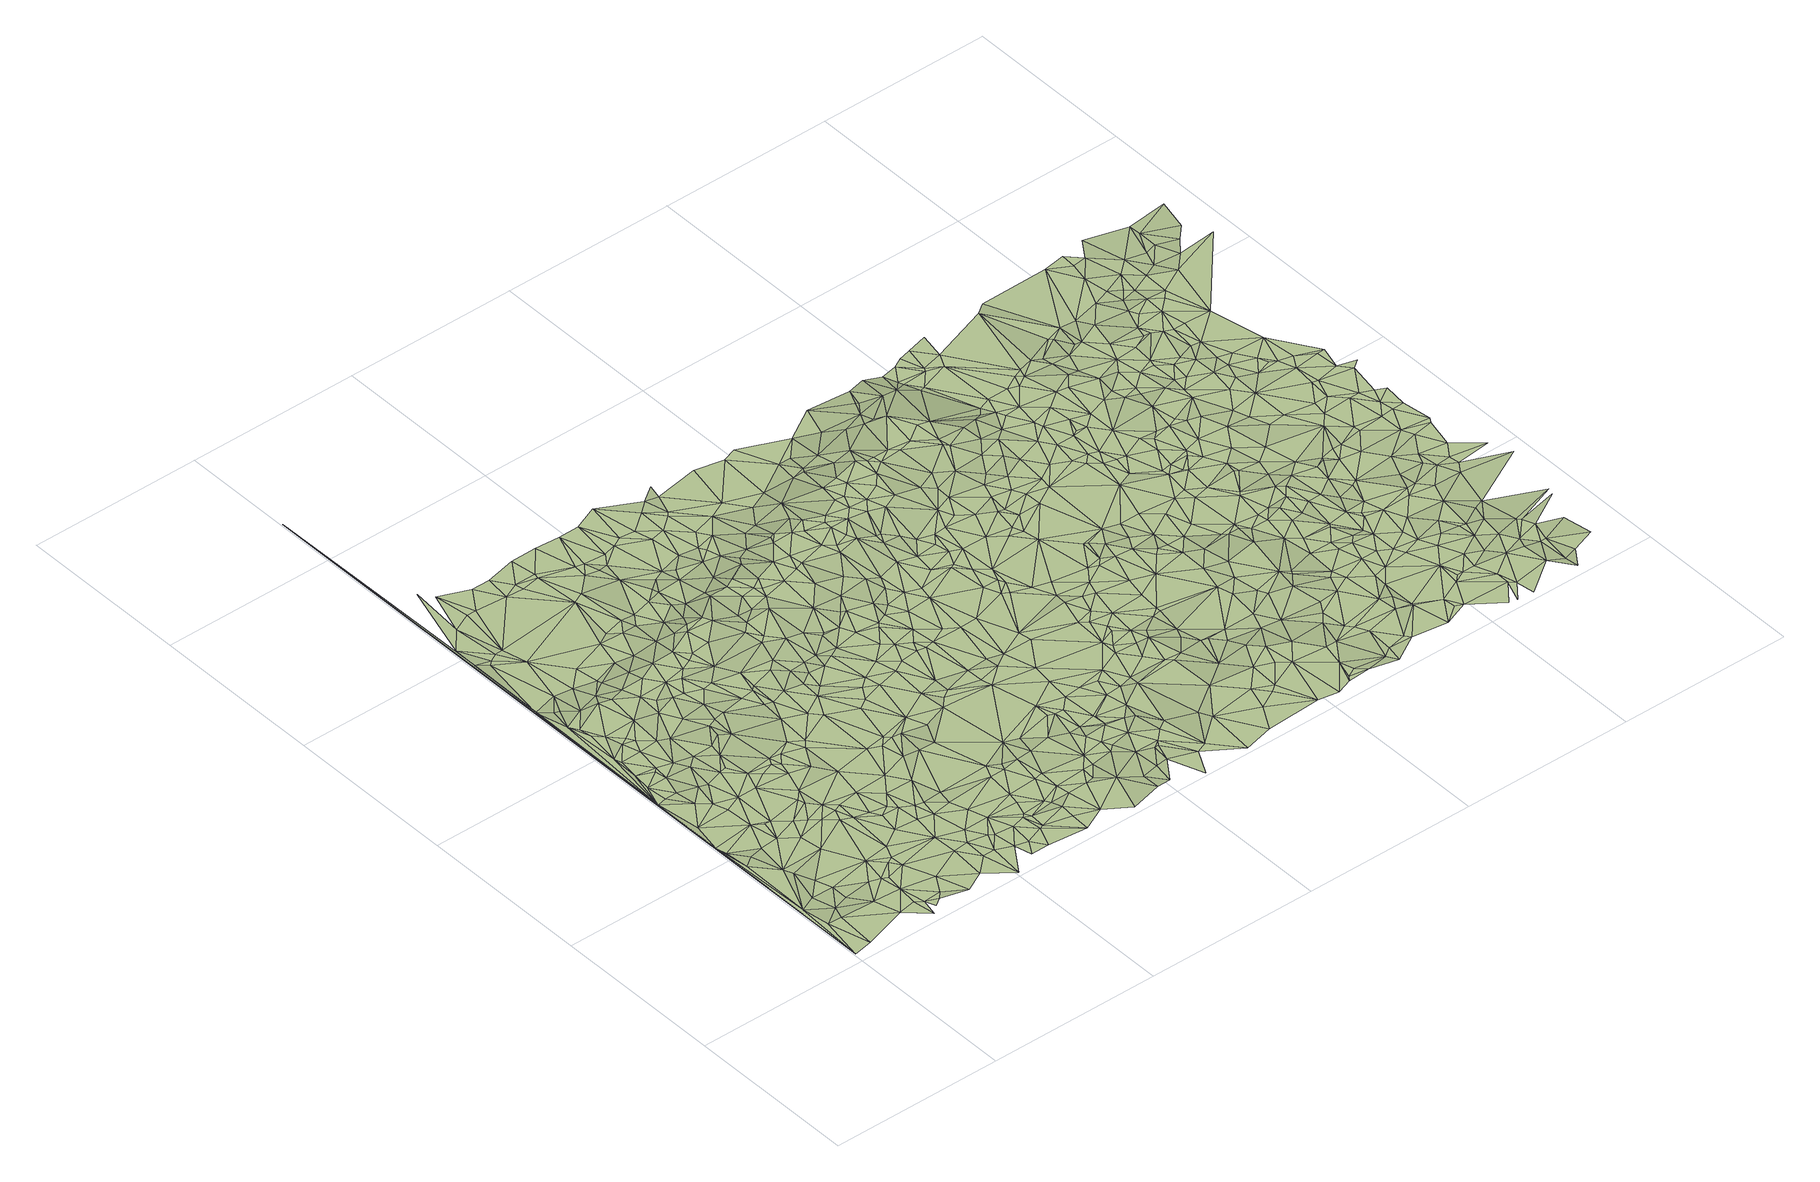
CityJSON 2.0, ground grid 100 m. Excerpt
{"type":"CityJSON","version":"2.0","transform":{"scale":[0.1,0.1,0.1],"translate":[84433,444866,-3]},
"CityObjects":{
"terrain1":{"type":"TINRelief","geometry":[{"type":"CompositeSurface","lod":"2","boundaries":[[[0,1,2]],[[3,1,0]],[[4,0,2]],[[5,1,3]],[[3,0,6]],[[6,0,4]],[[7,3,6]],[[4,2,8]],[[9,5,3]],[[10,3,7]],[[11,9,3]],[[12,6,4]],[[10,11,3]],[[13,7,6]],[[9,14,5]],[[15,14,9]],[[13,6,16]],[[11,15,9]],[[12,4,8]],[[10,7,17]],[[13,17,7]],[[16,6,12]],[[18,14,15]],[[11,18,15]],[[19,5,20]],[[21,5,14]],[[22,13,16]],[[22,16,12]],[[21,20,5]],[[21,14,18]],[[23,11,10]],[[24,12,8]],[[23,10,17]],[[11,25,18]],[[26,27,8]],[[28,17,13]],[[29,19,20]],[[24,8,27]],[[30,31,19]],[[32,22,12]],[[29,30,19]],[[26,33,27]],[[32,12,24]],[[28,13,22]],[[34,25,11]],[[19,31,35]],[[21,18,25]],[[36,29,20]],[[37,20,21]],[[23,34,11]],[[24,27,33]],[[38,31,30]],[[39,1,5]],[[36,20,37]],[[23,17,28]],[[29,38,30]],[[19,35,40]],[[41,42,33]],[[32,24,43]],[[28,22,32]],[[21,25,44]],[[24,33,45]],[[38,46,31]],[[47,35,31]],[[19,40,48]],[[42,45,33]],[[49,38,29]],[[50,44,25]],[[35,51,40]],[[47,31,46]],[[21,44,50]],[[36,49,29]],[[52,32,43]],[[24,53,43]],[[54,51,35]],[[19,48,55]],[[49,46,38]],[[34,56,25]],[[57,37,21]],[[54,35,47]],[[56,50,25]],[[52,28,32]],[[58,24,45]],[[57,21,50]],[[57,36,37]],[[54,47,46]],[[59,45,42]],[[51,60,40]],[[58,53,24]],[[36,61,49]],[[52,43,53]],[[23,62,34]],[[39,5,19]],[[40,63,48]],[[54,64,51]],[[19,55,65]],[[57,61,36]],[[54,46,66]],[[52,67,28]],[[40,68,63]],[[49,69,46]],[[23,28,70]],[[71,56,34]],[[64,60,51]],[[60,68,40]],[[58,45,59]],[[48,63,72]],[[52,53,67]],[[66,46,69]],[[49,61,69]],[[54,66,64]],[[67,73,28]],[[71,34,62]],[[63,68,72]],[[74,57,50]],[[55,48,75]],[[76,50,56]],[[23,70,62]],[[60,77,68]],[[78,61,57]],[[79,48,72]],[[64,80,60]],[[48,81,75]],[[70,28,73]],[[80,77,60]],[[78,69,61]],[[71,82,56]],[[74,50,76]],[[58,59,83]],[[66,84,64]],[[79,81,48]],[[85,66,69]],[[64,84,80]],[[86,55,75]],[[87,53,58]],[[88,72,68]],[[89,67,53]],[[76,56,82]],[[78,85,69]],[[90,57,74]],[[71,62,91]],[[90,78,57]],[[77,92,68]],[[86,75,81]],[[85,93,66]],[[80,92,77]],[[93,84,66]],[[79,72,88]],[[71,91,82]],[[89,73,67]],[[55,94,65]],[[95,70,73]],[[70,96,62]],[[86,81,79]],[[86,94,55]],[[87,58,83]],[[80,84,92]],[[62,96,91]],[[39,19,65]],[[78,97,85]],[[90,98,78]],[[88,68,92]],[[95,73,99]],[[74,76,100]],[[95,96,70]],[[98,97,78]],[[89,53,87]],[[76,82,100]],[[90,74,101]],[[100,82,91]],[[90,97,98]],[[102,93,85]],[[89,99,73]],[[103,86,79]],[[104,91,96]],[[105,106,65]],[[95,104,96]],[[102,85,97]],[[105,65,94]],[[74,100,107]],[[101,74,107]],[[79,88,108]],[[93,109,84]],[[110,104,95]],[[95,99,111]],[[84,109,92]],[[87,83,112]],[[103,79,108]],[[83,113,112]],[[86,114,94]],[[110,95,111]],[[105,115,106]],[[116,88,92]],[[90,101,117]],[[90,118,97]],[[103,114,86]],[[114,105,94]],[[119,91,104]],[[116,108,88]],[[102,97,120]],[[102,121,93]],[[122,106,115]],[[89,123,99]],[[101,107,117]],[[89,87,124]],[[125,100,91]],[[87,112,124]],[[114,115,105]],[[110,119,104]],[[90,117,118]],[[126,111,99]],[[93,127,109]],[[116,92,128]],[[129,110,111]],[[130,112,113]],[[93,121,127]],[[128,92,109]],[[131,107,100]],[[97,132,120]],[[126,99,123]],[[114,133,115]],[[134,108,116]],[[135,103,108]],[[118,132,97]],[[102,120,121]],[[122,115,133]],[[136,117,107]],[[124,112,130]],[[129,119,110]],[[125,91,119]],[[129,111,126]],[[122,137,106]],[[136,118,117]],[[89,124,138]],[[139,114,103]],[[134,140,108]],[[134,116,128]],[[136,107,131]],[[89,141,123]],[[130,113,142]],[[135,108,140]],[[125,131,100]],[[120,132,121]],[[139,103,135]],[[136,143,118]],[[128,109,144]],[[89,138,141]],[[124,130,145]],[[146,122,133]],[[127,147,109]],[[121,148,127]],[[129,149,119]],[[126,123,150]],[[136,131,143]],[[129,126,149]],[[124,145,138]],[[132,148,121]],[[109,147,144]],[[150,123,141]],[[151,132,118]],[[126,150,149]],[[152,130,142]],[[145,130,152]],[[134,128,153]],[[151,118,143]],[[148,154,127]],[[134,155,140]],[[156,148,132]],[[127,154,147]],[[146,157,122]],[[146,133,158]],[[128,144,159]],[[160,143,131]],[[150,141,161]],[[135,140,162]],[[149,163,119]],[[164,165,142]],[[125,119,163]],[[139,135,162]],[[160,131,125]],[[141,138,166]],[[134,153,155]],[[145,167,138]],[[144,147,159]],[[139,168,114]],[[156,154,148]],[[153,128,159]],[[160,151,143]],[[145,152,167]],[[161,141,169]],[[152,142,170]],[[150,171,149]],[[162,140,155]],[[164,172,165]],[[154,173,147]],[[146,158,157]],[[150,161,171]],[[170,142,165]],[[114,174,133]],[[166,138,167]],[[159,147,173]],[[175,156,132]],[[141,166,169]],[[151,175,132]],[[176,158,133]],[[152,170,167]],[[149,171,163]],[[160,177,151]],[[154,178,173]],[[179,161,169]],[[180,154,156]],[[139,162,168]],[[181,155,153]],[[171,161,179]],[[160,125,182]],[[172,183,165]],[[184,159,173]],[[181,153,159]],[[158,185,157]],[[125,163,182]],[[170,165,183]],[[177,175,151]],[[184,173,178]],[[180,178,154]],[[162,155,186]],[[167,170,187]],[[160,182,177]],[[181,186,155]],[[188,180,156]],[[188,156,175]],[[189,159,184]],[[168,174,114]],[[170,183,187]],[[181,159,189]],[[184,178,190]],[[176,185,158]],[[171,191,163]],[[168,162,186]],[[192,166,167]],[[167,187,193]],[[174,176,133]],[[180,190,178]],[[194,183,172]],[[187,183,195]],[[196,169,166]],[[177,197,175]],[[198,167,193]],[[196,179,169]],[[199,182,163]],[[171,179,200]],[[201,187,195]],[[202,190,180]],[[201,193,187]],[[194,195,183]],[[199,163,191]],[[188,202,180]],[[177,182,203]],[[204,184,190]],[[204,189,184]],[[188,175,205]],[[206,181,189]],[[192,167,198]],[[207,186,181]],[[208,168,186]],[[177,203,197]],[[176,209,185]],[[205,175,197]],[[171,200,191]],[[188,205,202]],[[192,196,166]],[[210,201,195]],[[202,211,190]],[[212,206,189]],[[208,213,168]],[[214,193,201]],[[205,215,202]],[[212,189,204]],[[216,195,194]],[[207,181,206]],[[204,190,211]],[[199,217,182]],[[214,198,193]],[[213,174,168]],[[208,186,207]],[[202,215,211]],[[176,218,209]],[[210,195,216]],[[203,182,217]],[[219,200,179]],[[176,220,218]],[[199,191,221]],[[205,222,215]],[[223,206,212]],[[205,197,222]],[[223,212,204]],[[219,179,196]],[[192,198,214]],[[214,201,224]],[[210,224,201]],[[174,220,176]],[[199,221,217]],[[208,225,213]],[[226,191,200]],[[221,191,226]],[[215,227,211]],[[203,228,197]],[[216,194,229]],[[230,207,206]],[[231,208,207]],[[225,174,213]],[[215,222,227]],[[223,204,232]],[[228,222,197]],[[223,233,206]],[[234,218,220]],[[235,209,218]],[[231,225,208]],[[203,217,236]],[[192,237,196]],[[210,216,229]],[[238,192,214]],[[234,220,174]],[[230,206,233]],[[239,226,200]],[[210,240,224]],[[241,214,224]],[[219,239,200]],[[204,211,242]],[[203,236,228]],[[243,231,207]],[[244,217,221]],[[238,237,192]],[[234,245,218]],[[223,232,233]],[[225,246,174]],[[219,196,237]],[[247,211,227]],[[243,207,230]],[[248,222,228]],[[231,249,225]],[[210,229,240]],[[245,235,218]],[[234,174,246]],[[244,221,226]],[[250,227,222]],[[238,214,241]],[[241,224,240]],[[249,246,225]],[[244,236,217]],[[248,250,222]],[[232,204,251]],[[252,219,237]],[[243,249,231]],[[253,226,239]],[[230,233,254]],[[248,228,255]],[[247,242,211]],[[243,230,254]],[[236,256,228]],[[250,247,227]],[[244,226,253]],[[204,242,251]],[[257,239,219]],[[258,237,238]],[[234,246,259]],[[252,237,258]],[[260,240,229]],[[238,241,261]],[[232,262,233]],[[248,255,263]],[[244,256,236]],[[264,245,234]],[[248,263,250]],[[265,255,228]],[[257,219,252]],[[260,241,240]],[[254,233,266]],[[243,267,249]],[[243,254,268]],[[258,238,261]],[[265,228,256]],[[245,269,235]],[[249,270,246]],[[250,271,247]],[[232,251,262]],[[233,262,266]],[[254,266,268]],[[264,234,259]],[[257,252,258]],[[250,263,271]],[[272,253,239]],[[273,261,241]],[[243,268,274]],[[255,275,263]],[[276,229,277]],[[259,246,270]],[[264,269,245]],[[260,229,276]],[[243,274,267]],[[249,267,270]],[[278,258,261]],[[273,241,260]],[[279,256,244]],[[247,280,242]],[[272,239,257]],[[272,244,253]],[[247,271,280]],[[281,255,265]],[[251,242,282]],[[263,275,271]],[[279,265,256]],[[281,275,255]],[[278,257,258]],[[283,268,266]],[[262,251,284]],[[282,242,280]],[[283,274,268]],[[273,260,285]],[[264,259,286]],[[284,251,282]],[[267,274,287]],[[285,260,276]],[[259,270,288]],[[286,259,288]],[[289,279,244]],[[278,261,290]],[[291,271,275]],[[267,292,270]],[[289,244,272]],[[262,284,293]],[[294,266,262]],[[290,261,273]],[[279,281,265]],[[267,287,292]],[[295,257,278]],[[291,280,271]],[[283,287,274]],[[276,277,296]],[[264,297,269]],[[273,285,298]],[[283,266,294]],[[288,270,299]],[[286,288,299]],[[294,262,293]],[[285,276,298]],[[281,300,275]],[[264,286,297]],[[300,291,275]],[[301,284,282]],[[301,282,280]],[[302,270,292]],[[284,303,293]],[[295,278,304]],[[291,305,280]],[[287,302,292]],[[290,273,298]],[[279,306,281]],[[286,299,307]],[[283,308,287]],[[304,278,290]],[[289,272,309]],[[289,306,279]],[[310,299,270]],[[311,291,300]],[[286,307,297]],[[312,300,281]],[[283,294,313]],[[276,296,314]],[[301,303,284]],[[301,280,305]],[[302,310,270]],[[287,308,302]],[[295,315,257]],[[298,276,316]],[[303,317,293]],[[294,293,317]],[[283,313,308]],[[318,305,291]],[[319,272,257]],[[312,281,306]],[[311,318,291]],[[320,289,309]],[[312,311,300]],[[290,298,316]],[[321,307,299]],[[322,306,289]],[[296,323,314]],[[276,314,324]],[[322,289,320]],[[313,294,325]],[[304,290,326]],[[295,304,327]],[[310,321,299]],[[302,308,310]],[[319,309,272]],[[294,317,325]],[[307,328,297]],[[318,329,305]],[[301,330,303]],[[316,276,324]],[[330,317,303]],[[312,306,331]],[[290,332,326]],[[290,316,333]],[[314,323,334]],[[335,308,313]],[[301,305,336]],[[308,337,310]],[[290,333,332]],[[322,331,306]],[[321,328,307]],[[335,313,325]],[[312,338,311]],[[319,257,315]],[[320,309,319]],[[339,318,311]],[[336,305,329]],[[295,327,315]],[[340,325,317]],[[324,314,334]],[[304,326,341]],[[339,329,318]],[[340,317,330]],[[301,336,330]],[[333,316,342]],[[304,341,327]],[[343,325,340]],[[316,324,342]],[[322,320,344]],[[343,335,325]],[[339,311,345]],[[346,312,331]],[[347,326,332]],[[321,348,328]],[[338,345,311]],[[323,349,334]],[[350,310,337]],[[351,337,308]],[[310,352,321]],[[340,330,353]],[[322,354,331]],[[339,336,329]],[[335,351,308]],[[346,338,312]],[[341,326,347]],[[320,319,355]],[[333,356,332]],[[324,334,357]],[[344,320,355]],[[343,340,358]],[[321,352,348]],[[333,342,359]],[[358,340,353]],[[350,352,310]],[[347,332,356]],[[327,341,315]],[[359,342,324]],[[357,334,349]],[[360,353,330]],[[346,331,354]],[[351,350,337]],[[360,330,336]],[[348,361,328]],[[362,335,343]],[[322,363,354]],[[341,347,364]],[[322,344,363]],[[341,364,315]],[[339,365,336]],[[333,359,356]],[[366,345,338]],[[339,345,367]],[[358,353,360]],[[362,343,358]],[[348,352,368]],[[369,324,357]],[[346,366,338]],[[347,356,370]],[[371,357,349]],[[347,372,364]],[[359,324,369]],[[348,368,361]],[[347,370,372]],[[373,351,335]],[[374,346,354]],[[375,376,349]],[[339,367,365]],[[315,364,377]],[[362,373,335]],[[355,319,378]],[[351,379,350]],[[371,349,376]],[[369,357,371]],[[366,380,345]],[[374,354,363]],[[381,360,336]],[[380,367,345]],[[319,315,382]],[[344,355,378]],[[383,352,350]],[[384,336,365]],[[385,372,370]],[[383,368,352]],[[364,372,377]],[[344,386,363]],[[374,387,346]],[[388,356,359]],[[388,370,356]],[[389,358,360]],[[346,387,366]],[[369,371,376]],[[389,362,358]],[[383,350,379]],[[384,381,336]],[[374,363,386]],[[390,379,351]],[[373,390,351]],[[385,370,388]],[[315,377,382]],[[359,369,391]],[[384,365,367]],[[392,361,368]],[[344,393,386]],[[362,394,373]],[[387,380,366]],[[344,378,393]],[[374,386,387]],[[392,368,383]],[[381,395,360]],[[396,388,359]],[[389,394,362]],[[378,319,397]],[[396,359,391]],[[398,372,385]],[[369,376,399]],[[389,360,395]],[[380,400,367]],[[319,382,397]],[[387,401,380]],[[369,399,391]],[[398,377,372]],[[385,388,402]],[[384,367,400]],[[403,383,379]],[[394,404,373]],[[390,405,379]],[[373,405,390]],[[401,400,380]],[[389,404,394]],[[387,386,406]],[[407,382,377]],[[392,408,361]],[[409,395,381]],[[393,378,410]],[[396,402,388]],[[398,385,402]],[[403,379,405]],[[411,381,384]],[[412,392,383]],[[404,405,373]],[[396,391,413]],[[393,414,386]],[[415,389,395]],[[412,383,403]],[[413,391,399]],[[387,416,401]],[[376,417,399]],[[398,407,377]],[[378,397,410]],[[401,418,400]],[[411,409,381]],[[396,413,402]],[[415,395,409]],[[387,406,416]],[[406,386,414]],[[419,404,389]],[[401,416,418]],[[420,392,412]],[[419,389,415]],[[393,410,414]],[[384,400,421]],[[420,408,392]],[[422,405,404]],[[411,384,421]],[[423,407,398]],[[403,405,424]],[[418,425,400]],[[407,426,382]],[[412,403,424]],[[413,399,427]],[[397,382,426]],[[419,428,404]],[[398,402,429]],[[428,422,404]],[[420,412,424]],[[430,399,417]],[[420,431,408]],[[432,402,413]],[[415,409,433]],[[434,410,397]],[[416,435,418]],[[400,425,421]],[[423,398,429]],[[411,436,409]],[[406,437,416]],[[422,424,405]],[[410,438,414]],[[439,419,415]],[[423,426,407]],[[406,414,437]],[[419,440,428]],[[418,435,425]],[[427,399,430]],[[429,402,432]],[[431,441,408]],[[440,422,428]],[[411,421,436]],[[432,413,427]],[[433,409,436]],[[439,440,419]],[[416,437,435]],[[439,415,433]],[[442,438,410]],[[423,429,426]],[[442,410,434]],[[440,443,422]],[[444,431,420]],[[443,424,422]],[[421,425,445]],[[444,420,424]],[[438,437,414]],[[435,445,425]],[[430,417,446]],[[436,421,445]],[[429,447,426]],[[429,432,447]],[[397,426,448]],[[434,397,448]],[[435,437,449]],[[433,436,450]],[[440,451,443]],[[439,451,440]],[[439,433,452]],[[443,453,424]],[[435,454,445]],[[436,445,455]],[[444,424,453]],[[456,427,430]],[[439,452,457]],[[435,449,454]],[[447,458,426]],[[433,450,459]],[[436,455,450]],[[456,432,427]],[[452,433,459]],[[439,457,451]],[[460,437,438]],[[444,461,431]],[[430,446,462]],[[442,463,438]],[[447,432,464]],[[442,434,465]],[[443,451,466]],[[445,454,455]],[[459,450,467]],[[450,455,467]],[[443,466,453]],[[452,468,457]],[[469,449,437]],[[458,448,426]],[[452,459,468]],[[447,470,458]],[[449,471,454]],[[451,457,466]],[[434,448,465]],[[460,438,463]],[[456,430,472]],[[444,453,473]],[[472,430,462]],[[474,432,456]],[[447,464,470]],[[468,475,457]],[[460,469,437]],[[474,464,432]],[[457,475,466]],[[476,455,454]],[[442,477,463]],[[469,471,449]],[[459,467,478]],[[478,467,455]],[[458,479,448]],[[468,459,478]],[[466,473,453]],[[476,480,455]],[[481,454,471]],[[468,478,475]],[[478,455,480]],[[458,482,479]],[[442,465,483]],[[470,482,458]],[[476,454,481]],[[484,462,446]],[[485,461,444]],[[442,486,477]],[[487,448,479]],[[485,444,473]],[[488,480,476]],[[465,448,489]],[[466,475,490]],[[442,483,486]],[[460,463,491]],[[469,492,471]],[[493,475,478]],[[494,470,464]],[[489,448,495]],[[487,495,448]],[[496,472,462]],[[497,476,481]],[[497,488,476]],[[460,498,469]],[[482,499,479]],[[494,482,470]],[[500,463,477]],[[481,471,501]],[[502,478,480]],[[474,456,503]],[[487,479,499]],[[504,464,474]],[[502,480,488]],[[460,491,498]],[[493,490,475]],[[500,491,463]],[[471,492,501]],[[466,505,473]],[[469,498,492]],[[506,456,472]],[[465,489,507]],[[504,494,464]],[[496,462,484]],[[502,493,478]],[[466,490,508]],[[497,481,509]],[[500,477,510]],[[487,499,495]],[[494,499,482]],[[483,465,507]],[[504,474,503]],[[496,511,472]],[[509,481,512]],[[506,503,456]],[[513,498,491]],[[486,510,477]],[[481,501,512]],[[514,489,495]],[[500,513,491]],[[466,508,505]],[[515,488,497]],[[502,488,515]],[[498,516,492]],[[493,517,490]],[[500,510,513]],[[514,507,489]],[[514,495,499]],[[494,518,499]],[[506,472,511]],[[496,484,511]],[[519,493,502]],[[492,516,501]],[[517,508,490]],[[513,516,498]],[[515,497,509]],[[485,473,520]],[[521,494,504]],[[519,517,493]],[[483,507,522]],[[483,522,486]],[[473,505,520]],[[509,512,523]],[[524,504,503]],[[486,525,510]],[[523,512,501]],[[519,502,515]],[[526,518,494]],[[527,499,518]],[[523,501,516]],[[517,528,508]],[[524,521,504]],[[514,499,527]],[[521,526,494]],[[529,507,514]],[[508,530,505]],[[519,528,517]],[[529,522,507]],[[485,520,531]],[[532,506,511]],[[533,511,484]],[[534,530,508]],[[528,534,508]],[[524,503,535]],[[536,503,506]],[[537,486,522]],[[526,527,518]],[[513,538,516]],[[537,525,486]],[[539,523,516]],[[519,515,540]],[[515,509,541]],[[542,505,530]],[[524,526,521]],[[509,523,541]],[[520,505,542]],[[543,513,510]],[[535,503,544]],[[519,545,528]],[[546,514,527]],[[533,532,511]],[[533,484,547]],[[544,503,536]],[[529,537,522]],[[519,540,545]],[[543,510,525]],[[539,516,538]],[[529,514,548]],[[526,549,527]],[[550,520,542]],[[551,506,532]],[[534,552,530]],[[553,526,524]],[[539,541,523]],[[515,541,540]],[[513,554,538]],[[542,530,552]],[[548,514,546]],[[553,524,535]],[[551,536,506]],[[546,527,549]],[[528,555,534]],[[537,556,525]],[[528,545,557]],[[520,558,531]],[[553,535,544]],[[550,542,559]],[[545,540,557]],[[543,554,513]],[[551,532,533]],[[560,537,529]],[[542,552,559]],[[534,555,552]],[[550,558,520]],[[528,557,555]],[[539,561,541]],[[560,529,548]],[[539,538,562]],[[533,547,563]],[[556,543,525]],[[563,547,564]],[[540,541,565]],[[540,565,557]],[[539,562,561]],[[566,544,536]],[[550,559,558]],[[551,533,567]],[[568,556,537]],[[566,536,551]],[[553,544,566]],[[569,549,526]],[[570,538,554]],[[560,568,537]],[[559,552,571]],[[563,564,572]],[[557,573,555]],[[574,548,546]],[[561,575,541]],[[553,569,526]],[[555,571,552]],[[576,572,564]],[[546,549,569]],[[565,577,557]],[[557,577,573]],[[565,541,578]],[[579,562,538]],[[561,562,575]],[[543,580,554]],[[563,572,581]],[[533,563,582]],[[566,551,567]],[[573,571,555]],[[580,570,554]],[[579,538,570]],[[567,533,582]],[[574,560,548]],[[578,541,575]],[[576,581,572]],[[568,583,556]],[[573,577,584]],[[573,584,571]],[[553,566,585]],[[559,586,558]],[[587,543,556]],[[560,588,568]],[[587,556,583]],[[589,577,565]],[[559,571,590]],[[589,565,578]],[[574,546,569]],[[580,591,570]],[[568,588,583]],[[577,592,584]],[[584,592,571]],[[574,588,560]],[[593,575,562]],[[553,585,594]],[[566,567,595]],[[563,581,596]],[[579,570,591]],[[597,582,563]],[[559,590,586]],[[593,562,579]],[[576,596,581]],[[587,583,598]],[[553,594,569]],[[543,599,580]],[[566,595,585]],[[589,600,577]],[[577,600,592]],[[601,578,575]],[[602,579,591]],[[588,603,583]],[[598,583,603]],[[604,567,582]],[[597,563,596]],[[593,579,602]],[[605,543,587]],[[586,606,558]],[[601,589,578]],[[580,599,591]],[[593,607,575]],[[592,608,571]],[[609,588,574]],[[604,595,567]],[[610,596,576]],[[604,582,597]],[[601,575,607]],[[609,603,588]],[[605,587,598]],[[571,608,590]],[[605,599,543]],[[611,585,595]],[[612,602,591]],[[613,592,600]],[[585,614,594]],[[605,598,603]],[[615,609,574]],[[616,593,602]],[[574,569,617]],[[618,600,589]],[[611,614,585]],[[594,619,569]],[[609,620,603]],[[616,607,593]],[[621,586,590]],[[622,597,596]],[[601,618,589]],[[612,591,599]],[[615,574,623]],[[610,624,596]],[[616,602,612]],[[604,597,625]],[[623,574,617]],[[605,603,620]],[[604,626,595]],[[621,606,586]],[[594,614,619]],[[618,613,600]],[[615,627,609]],[[628,625,597]],[[613,629,592]],[[617,569,619]],[[629,608,592]],[[601,607,630]],[[628,597,622]],[[622,596,624]],[[621,590,608]],[[631,611,595]],[[632,595,626]],[[604,625,626]],[[616,633,607]],[[615,623,627]],[[609,634,620]],[[627,634,609]],[[610,635,624]],[[630,607,633]],[[636,618,601]],[[637,605,620]],[[638,613,618]],[[631,595,632]],[[605,639,599]],[[621,608,640]],[[641,617,619]],[[629,640,608]],[[639,612,599]],[[627,623,642]],[[643,601,630]],[[622,624,644]],[[638,645,613]],[[611,646,614]],[[645,629,613]],[[636,601,643]],[[621,647,606]],[[648,616,612]],[[646,619,614]],[[627,642,634]],[[623,617,649]],[[637,620,634]],[[636,638,618]],[[624,635,644]],[[641,649,617]],[[648,633,616]],[[650,626,625]],[[623,651,642]],[[631,646,611]],[[641,619,646]],[[648,612,639]],[[652,630,633]],[[653,606,647]],[[628,654,625]],[[642,651,634]],[[638,655,645]],[[628,622,656]],[[657,621,640]],[[623,649,651]],[[658,647,621]],[[655,629,645]],[[657,640,629]],[[632,626,650]],[[637,634,659]],[[636,660,638]],[[652,643,630]],[[661,605,637]],[[622,644,656]],[[631,632,650]],[[657,658,621]],[[661,639,605]],[[638,660,655]],[[662,636,643]],[[648,663,633]],[[658,653,647]],[[664,646,631]],[[650,625,654]],[[652,633,663]],[[665,649,641]],[[666,634,651]],[[662,660,636]],[[666,659,634]],[[655,667,629]],[[668,644,635]],[[669,651,649]],[[648,639,670]],[[628,656,654]],[[657,653,658]],[[671,641,646]],[[664,672,646]],[[661,637,659]],[[664,631,673]],[[673,631,650]],[[657,629,667]],[[674,643,652]],[[648,670,663]],[[674,662,643]],[[656,644,668]],[[669,649,665]],[[675,666,651]],[[669,675,651]],[[671,665,641]],[[674,652,663]],[[676,655,660]],[[664,677,672]],[[657,678,653]],[[670,639,679]],[[668,635,680]],[[681,646,672]],[[662,676,660]],[[664,673,677]],[[682,650,654]],[[661,683,639]],[[673,650,682]],[[684,659,666]],[[654,656,685]],[[657,667,678]],[[679,639,683]],[[655,686,667]],[[687,663,670]],[[671,646,681]],[[674,688,662]],[[684,661,659]],[[676,689,655]],[[685,656,690]],[[674,663,687]],[[656,668,690]],[[691,675,669]],[[675,684,666]],[[672,677,692]],[[691,669,665]],[[673,682,677]],[[662,688,676]],[[693,665,671]],[[654,685,694]],[[689,695,655]],[[695,686,655]],[[681,672,692]],[[682,654,696]],[[667,697,678]],[[691,665,693]],[[694,685,690]],[[674,687,688]],[[670,679,698]],[[693,671,699]],[[654,694,696]],[[687,670,698]],[[691,700,675]],[[668,680,701]],[[675,700,684]],[[702,697,667]],[[703,702,667]],[[699,671,681]],[[690,668,701]],[[703,667,686]],[[691,693,699]],[[661,704,683]],[[677,682,705]],[[688,706,676]],[[707,679,683]],[[708,704,661]],[[701,680,709]],[[676,706,689]],[[677,710,692]],[[707,698,679]],[[680,711,709]],[[682,696,705]],[[684,712,661]],[[713,703,686]],[[707,683,704]],[[688,687,714]],[[691,699,715]],[[681,692,716]],[[712,708,661]],[[717,697,702]],[[695,713,686]],[[699,681,718]],[[719,684,700]],[[688,720,706]],[[694,721,696]],[[722,687,698]],[[677,705,710]],[[689,706,695]],[[708,723,704]],[[703,724,702]],[[688,714,720]],[[707,704,725]],[[701,709,711]],[[692,726,716]],[[713,724,703]],[[719,712,684]],[[699,718,715]],[[694,690,727]],[[707,728,698]],[[710,726,692]],[[722,714,687]],[[691,729,700]],[[725,704,723]],[[705,696,721]],[[695,730,713]],[[717,702,724]],[[731,681,716]],[[690,701,727]],[[706,730,695]],[[722,698,728]],[[691,715,729]],[[708,732,723]],[[707,725,728]],[[719,700,733]],[[718,681,731]],[[712,734,708]],[[734,732,708]],[[735,706,720]],[[732,725,723]],[[701,711,736]],[[735,720,714]],[[710,705,737]],[[694,727,721]],[[735,730,706]],[[738,715,718]],[[729,733,700]],[[710,737,726]],[[705,721,739]],[[716,726,740]],[[730,741,713]],[[717,724,742]],[[719,743,712]],[[713,741,724]],[[717,742,744]],[[719,733,743]],[[745,728,725]],[[737,705,739]],[[746,722,728]],[[747,718,731]],[[738,729,715]],[[731,716,748]],[[749,714,722]],[[712,750,734]],[[738,718,747]],[[751,725,732]],[[737,752,726]],[[745,753,728]],[[746,728,753]],[[716,740,748]],[[701,736,727]],[[749,735,714]],[[712,754,750]],[[755,733,729]],[[712,743,754]],[[734,756,732]],[[739,721,757]],[[724,741,742]],[[726,752,740]],[[735,758,730]],[[742,759,744]],[[749,722,746]],[[751,745,725]],[[747,731,760]],[[734,750,756]],[[746,753,745]],[[721,761,757]],[[736,711,762]],[[758,741,730]],[[731,748,760]],[[763,762,711]],[[721,727,761]],[[737,739,764]],[[755,765,733]],[[738,747,766]],[[737,764,752]],[[738,767,729]],[[768,732,756]],[[741,769,742]],[[751,732,768]],[[742,769,759]],[[754,770,750]],[[754,743,770]],[[733,771,743]],[[755,729,767]],[[727,736,772]],[[752,773,740]],[[739,757,764]],[[735,774,758]],[[740,773,748]],[[775,772,736]],[[766,747,760]],[[776,746,745]],[[776,749,746]],[[749,777,735]],[[778,760,748]],[[752,764,773]],[[750,779,756]],[[776,745,751]],[[727,772,775]],[[738,766,767]],[[733,765,771]],[[750,770,779]],[[777,774,735]],[[758,780,741]],[[781,770,743]],[[775,736,782]],[[766,760,778]],[[755,783,765]],[[768,756,784]],[[785,757,761]],[[748,773,786]],[[771,781,743]],[[787,759,769]],[[782,736,762]],[[788,761,727]],[[774,780,758]],[[789,764,757]],[[779,784,756]],[[778,748,786]],[[776,777,749]],[[751,768,790]],[[791,769,741]],[[755,767,792]],[[755,792,783]],[[793,727,775]],[[764,794,773]],[[795,762,796]],[[781,779,770]],[[768,784,790]],[[766,778,797]],[[791,741,780]],[[766,797,767]],[[775,782,798]],[[785,789,757]],[[776,751,799]],[[785,761,788]],[[765,783,771]],[[794,786,773]],[[800,780,774]],[[793,775,798]],[[777,800,774]],[[793,788,727]],[[782,762,795]],[[778,786,801]],[[797,778,801]],[[781,802,779]],[[779,803,784]],[[776,804,777]],[[794,805,786]],[[797,806,767]],[[764,807,794]],[[800,791,780]],[[771,783,808]],[[789,807,764]],[[803,790,784]],[[771,809,781]],[[751,790,810]],[[767,806,792]],[[776,799,804]],[[792,808,783]],[[799,751,811]],[[801,786,812]],[[797,801,806]],[[779,802,803]],[[813,786,805]],[[781,809,802]],[[785,788,814]],[[815,798,782]],[[816,793,798]],[[777,817,800]],[[815,782,795]],[[818,789,785]],[[807,805,794]],[[771,808,809]],[[800,819,791]],[[812,786,813]],[[751,810,811]],[[820,821,795]],[[777,804,817]],[[822,788,793]],[[810,790,803]],[[807,813,805]],[[818,807,789]],[[815,816,798]],[[791,823,769]],[[806,801,824]],[[824,801,812]],[[792,806,825]],[[792,825,808]],[[800,826,819]],[[827,785,814]],[[800,817,826]],[[822,814,788]],[[827,818,785]],[[802,828,803]],[[822,793,816]],[[804,799,829]],[[830,799,811]],[[810,803,831]],[[815,795,821]],[[832,812,813]],[[803,828,831]],[[808,833,809]],[[804,829,817]],[[809,834,802]],[[829,799,830]],[[832,824,812]],[[835,806,824]],[[802,836,828]],[[791,819,823]],[[808,825,833]],[[826,837,819]],[[835,825,806]],[[838,826,817]],[[822,839,814]],[[827,814,839]],[[811,810,840]],[[841,807,818]],[[830,811,842]],[[843,832,813]],[[829,838,817]],[[809,833,834]],[[802,834,836]],[[844,816,815]],[[845,813,807]],[[822,816,844]],[[843,824,832]],[[842,811,840]],[[810,831,846]],[[847,837,826]],[[831,828,846]],[[815,821,848]],[[822,849,839]],[[827,839,849]],[[838,847,826]],[[819,837,850]],[[829,830,851]],[[852,818,827]],[[853,835,824]],[[843,813,845]],[[830,842,851]],[[810,854,840]],[[855,825,835]],[[815,848,856]],[[841,845,807]],[[844,815,856]],[[828,836,846]],[[857,824,843]],[[852,841,818]],[[822,858,849]],[[819,850,823]],[[852,827,849]],[[842,840,854]],[[853,824,857]],[[853,855,835]],[[859,860,821]],[[822,844,858]],[[829,861,838]],[[847,862,837]],[[810,846,854]],[[833,863,834]],[[848,821,864]],[[834,865,836]],[[864,821,860]],[[838,861,847]],[[850,837,862]],[[856,848,864]],[[829,851,861]],[[851,842,866]],[[825,867,833]],[[853,857,855]],[[842,854,866]],[[836,865,846]],[[859,868,860]],[[869,865,834]],[[863,869,834]],[[870,849,858]],[[871,843,845]],[[852,849,870]],[[847,872,862]],[[855,867,825]],[[844,856,873]],[[841,874,845]],[[864,860,875]],[[876,857,843]],[[857,877,855]],[[854,846,878]],[[844,873,858]],[[851,866,861]],[[847,879,872]],[[852,880,841]],[[875,860,868]],[[847,861,879]],[[867,863,833]],[[856,864,881]],[[866,854,882]],[[854,878,882]],[[850,883,823]],[[841,880,874]],[[871,845,874]],[[850,862,883]],[[884,843,871]],[[883,885,823]],[[864,875,881]],[[873,856,886]],[[887,877,857]],[[862,872,883]],[[876,843,884]],[[856,881,886]],[[888,846,865]],[[870,858,889]],[[855,877,867]],[[878,846,888]],[[852,870,889]],[[863,890,869]],[[866,882,891]],[[866,892,861]],[[879,883,872]],[[878,893,882]],[[889,858,873]],[[876,887,857]],[[861,894,879]],[[869,895,865]],[[866,891,892]],[[875,868,896]],[[871,874,897]],[[887,867,877]],[[852,898,880]],[[867,890,863]],[[899,891,882]],[[861,900,894]],[[899,882,893]],[[874,880,901]],[[861,892,900]],[[890,895,869]],[[852,889,898]],[[902,881,875]],[[903,893,878]],[[879,904,883]],[[888,865,895]],[[903,878,888]],[[892,891,899]],[[879,894,905]],[[884,871,897]],[[876,906,887]],[[897,874,901]],[[902,875,896]],[[879,905,904]],[[907,867,887]],[[908,892,899]],[[880,898,901]],[[899,893,909]],[[910,890,867]],[[883,911,885]],[[912,886,881]],[[873,886,913]],[[889,873,913]],[[907,887,906]],[[894,900,914]],[[884,897,915]],[[903,909,893]],[[888,895,916]],[[892,917,900]],[[876,884,918]],[[919,895,890]],[[903,888,916]],[[894,920,905]],[[897,901,915]],[[907,910,867]],[[908,899,909]],[[910,919,890]],[[883,904,911]],[[876,918,906]],[[894,914,920]],[[908,921,892]],[[898,922,901]],[[884,915,923]],[[915,901,924]],[[917,914,900]],[[904,905,925]],[[903,916,926]],[[927,916,895]],[[892,921,917]],[[901,922,924]],[[903,928,909]],[[908,909,929]],[[903,926,928]],[[918,884,923]],[[907,906,930]],[[889,931,898]],[[917,920,914]],[[927,926,916]],[[907,932,910]],[[908,929,921]],[[910,933,919]],[[919,934,895]],[[920,935,905]],[[915,924,936]],[[935,925,905]],[[917,921,920]],[[918,930,906]],[[937,909,928]],[[937,929,909]],[[915,936,923]],[[904,925,938]],[[927,895,939]],[[904,938,911]],[[898,931,922]],[[940,928,926]],[[910,932,933]],[[907,930,932]],[[941,926,927]],[[942,921,929]],[[943,924,922]],[[919,933,934]],[[934,939,895]],[[920,944,935]],[[937,928,940]],[[937,942,929]],[[945,920,921]],[[941,940,926]],[[918,923,946]],[[936,924,943]],[[945,944,920]],[[918,947,930]],[[935,948,925]],[[941,927,949]],[[946,923,936]],[[945,921,942]],[[938,925,950]],[[949,927,951]],[[933,952,934]],[[953,942,937]],[[950,925,948]],[[932,954,933]],[[927,939,951]],[[930,955,932]],[[933,954,952]],[[938,956,911]],[[918,957,947]],[[944,958,935]],[[918,946,957]],[[930,947,955]],[[941,949,951]],[[953,945,942]],[[934,952,939]],[[937,940,959]],[[958,948,935]],[[932,955,954]],[[956,960,911]],[[945,958,944]],[[941,959,940]],[[950,948,961]],[[953,937,962]],[[963,955,947]],[[964,938,950]],[[941,951,959]],[[951,939,965]],[[938,966,956]],[[967,954,955]],[[957,963,947]],[[952,968,939]],[[969,948,958]],[[969,961,948]],[[953,962,945]],[[952,954,970]],[[956,966,960]],[[964,950,961]],[[971,958,945]],[[937,959,962]],[[959,951,965]],[[963,972,955]],[[964,966,938]],[[967,955,972]],[[965,939,973]],[[967,970,954]],[[964,961,969]],[[962,971,945]],[[952,970,968]],[[968,973,939]],[[969,958,974]],[[971,974,958]],[[959,965,975]],[[962,974,971]],[[964,969,976]],[[965,973,975]],[[977,966,964]],[[976,969,974]],[[968,975,973]],[[978,968,970]],[[977,979,966]],[[977,964,976]],[[962,980,974]],[[976,974,980]],[[977,976,981]],[[976,980,981]],[[977,982,979]],[[977,981,983]],[[977,983,982]],[[983,981,984]],[[981,980,985]],[[962,986,980]],[[984,981,985]],[[983,984,987]],[[983,987,982]],[[984,988,987]],[[984,985,988]],[[980,986,985]],[[987,989,982]],[[987,988,990]],[[987,990,989]]]}]}
},
"vertices":[
[49,310,15],[4,50,13],[113,70,14],[26,470,14],[131,310,13],[4,1100,15],[160,390,6],[118,510,14],[372,150,14],[33,900,14],[179,720,5],[152,770,10],[329,300,12],[246,510,13],[20,1040,13],[91,940,17],[252,420,5],[217,610,11],[174,960,13],[5,1530,20],[42,1280,12],[250,1130,14],[405,430,14],[390,770,16],[488,290,14],[281,970,13],[492,40,14],[474,170,14],[498,560,15],[152,1430,14],[59,1540,21],[49,1660,19],[470,410,14],[515,140,15],[375,900,13],[61,1770,19],[216,1370,14],[246,1290,11],[127,1540,23],[4,4340,13],[65,1930,21],[540,80,14],[585,110,14],[502,390,14],[308,1090,13],[620,150,12],[164,1660,22],[154,1730,22],[48,2260,23],[242,1510,17],[342,1090,12],[77,1890,20],[574,480,14],[612,420,15],[176,1750,23],[16,2460,5],[428,1020,12],[342,1330,11],[680,250,14],[740,70,15],[165,1990,25],[296,1500,12],[541,940,12],[93,2140,22],[196,1890,23],[18,2920,14],[261,1720,25],[609,500,14],[142,2090,22],[301,1640,29],[604,880,14],[488,980,14],[83,2210,22],[645,580,15],[454,1330,12],[78,2400,11],[550,1130,12],[206,2010,26],[398,1530,14],[179,2320,19],[232,1970,26],[107,2390,12],[561,1090,11],[858,130,15],[309,1900,26],[361,1690,33],[163,2500,7],[873,340,15],[276,2300,28],[869,480,14],[495,1440,13],[613,1020,14],[324,2090,27],[369,1870,29],[83,2880,4],[665,850,15],[635,950,12],[471,1620,27],[439,1540,15],[760,650,16],[599,1180,12],[549,1390,11],[481,1690,36],[266,2480,10],[679,970,13],[106,2900,7],[21,3060,15],[642,1310,15],[310,2360,19],[448,2050,34],[749,830,15],[783,770,15],[956,220,16],[1003,10,18],[231,2780,10],[148,2920,14],[344,2280,29],[629,1420,11],[650,1460,12],[804,990,12],[553,1730,40],[565,1810,39],[124,3180,17],[895,640,14],[963,350,14],[839,1170,10],[883,770,14],[508,1940,34],[458,2200,33],[844,810,14],[1027,220,14],[761,1280,16],[613,1700,34],[192,2920,16],[424,2300,33],[397,2450,11],[666,1390,12],[155,3510,15],[1018,430,14],[384,2590,6],[401,2420,14],[981,620,13],[1119,180,15],[714,1450,11],[500,2130,34],[1077,330,15],[234,3230,17],[572,2090,39],[617,1830,40],[910,890,12],[954,730,13],[794,1500,12],[1107,310,14],[555,2300,37],[650,1950,41],[538,2380,33],[681,1840,46],[213,3440,14],[288,3230,18],[620,2200,39],[836,1410,12],[1002,720,13],[550,2500,10],[993,1000,11],[1145,80,15],[1194,160,16],[1129,540,15],[1161,430,15],[595,2660,6],[1096,640,13],[1214,300,14],[1063,880,17],[1250,80,16],[631,2080,40],[698,2970,16],[885,1650,14],[471,3220,15],[870,1450,13],[726,2040,43],[1107,720,20],[815,1860,50],[664,2350,41],[1056,1210,11],[1302,200,16],[695,2170,42],[383,3370,15],[654,2480,13],[1292,320,14],[889,1780,22],[744,2220,44],[781,2050,45],[1153,1050,13],[1361,500,11],[1314,340,14],[1473,50,21],[1325,210,17],[1377,660,9],[1011,1600,12],[1348,430,11],[1128,1180,12],[1237,1030,22],[1333,300,14],[891,1870,52],[1064,1540,12],[869,2130,50],[937,1770,18],[793,2350,45],[798,2480,25],[730,2650,8],[491,3370,13],[1490,260,18],[931,2010,51],[810,2250,46],[667,2700,5],[1452,350,14],[916,1890,53],[1481,170,18],[1179,1230,10],[563,3260,15],[1413,740,9],[572,3210,17],[1207,1200,11],[1031,1800,19],[855,2280,47],[1472,320,14],[788,2730,6],[1258,1190,13],[1054,1930,56],[1136,1670,13],[1615,120,19],[894,2460,39],[811,2650,10],[965,2290,51],[942,2420,51],[682,3230,16],[669,3410,13],[1231,1460,16],[1461,660,12],[1533,510,10],[1332,1030,19],[1582,320,16],[1574,400,14],[1152,2110,64],[929,2580,13],[1356,1270,11],[688,3260,16],[763,3000,16],[1112,1980,58],[1140,1780,16],[860,2720,8],[1148,1890,24],[1140,2220,65],[1479,700,13],[1398,1160,12],[973,2460,53],[1189,1720,17],[1292,1500,15],[1589,820,15],[1563,680,10],[868,3100,13],[1693,320,17],[1583,520,10],[1086,2400,55],[1213,1830,15],[877,3180,13],[1341,1580,13],[1064,2450,55],[978,2750,8],[1011,2530,29],[816,3410,15],[982,2970,5],[1245,1900,20],[1543,1210,14],[1751,410,15],[1045,2660,10],[1307,1820,15],[1830,250,23],[1756,30,16],[1646,680,19],[1417,1540,14],[1262,2060,62],[1401,1630,12],[1190,2140,65],[1102,2620,13],[1193,2270,66],[1743,330,17],[925,3170,12],[1058,2770,12],[947,3080,15],[1529,1360,15],[1822,490,15],[1325,1910,17],[1051,2810,10],[1198,2340,60],[1208,2560,42],[1670,790,14],[1946,80,13],[961,3400,15],[1813,410,14],[999,3090,13],[1383,1860,13],[1341,2280,71],[1117,2860,6],[1277,2330,65],[1780,710,13],[1365,2050,49],[1544,1570,14],[1050,3160,12],[1198,2780,11],[1595,1270,11],[1178,2890,6],[1439,1890,16],[1520,1690,11],[1215,2610,26],[1942,180,15],[1890,930,15],[1943,430,15],[1308,2440,63],[1443,2000,22],[1831,1190,12],[1645,1300,11],[1124,3180,11],[1644,1390,15],[2029,90,4],[2025,340,23],[1297,2540,64],[1879,660,18],[1887,840,13],[1083,3400,14],[1461,2010,21],[1392,2360,67],[1618,1610,13],[1921,590,19],[1951,510,18],[2041,200,14],[1328,2680,21],[1513,2150,64],[1235,2850,9],[1623,1780,11],[1551,2000,16],[1389,2450,66],[1923,820,14],[1977,460,17],[1356,2570,64],[1817,1350,11],[1588,1920,13],[1676,1730,12],[1949,670,15],[1182,3210,13],[2113,210,14],[1320,2930,6],[1371,2810,12],[1296,3100,10],[1417,2420,67],[1721,1620,15],[1815,1250,14],[2048,600,16],[2120,310,19],[1451,2490,66],[2094,480,20],[1532,2390,71],[1225,3460,14],[1473,2640,48],[1774,1610,16],[1972,820,15],[1626,2080,22],[1701,1880,12],[1654,2070,20],[1271,3200,12],[2166,340,22],[2057,610,16],[2143,310,21],[2051,690,16],[1467,2790,13],[1751,1680,14],[2182,0,21],[2260,150,20],[2043,890,14],[1947,1280,15],[1427,2910,9],[1718,1900,16],[1634,2280,69],[2062,1030,13],[1385,3120,7],[1696,2160,35],[2057,680,16],[1825,1620,16],[1813,1760,12],[2156,580,17],[1590,2540,67],[1449,2870,10],[2228,400,21],[1388,3290,11],[1941,1360,11],[1512,2700,32],[1637,2420,71],[2201,550,27],[2077,1150,14],[2205,770,15],[2329,180,17],[1793,2030,17],[1779,1930,14],[2229,650,16],[1497,3010,5],[1579,2730,30],[1541,2940,8],[1925,1670,14],[2142,900,14],[1453,3340,15],[1685,2440,71],[2028,1330,14],[1787,2250,52],[1471,3190,10],[2287,440,19],[2001,1620,14],[1678,2520,69],[1888,1880,12],[2464,20,17],[1841,1980,13],[1682,2650,68],[1489,3210,11],[1879,2190,25],[1668,2840,16],[2241,880,14],[1634,3050,6],[1912,2080,16],[2312,930,14],[2465,390,5],[1702,2690,66],[2299,780,12],[2488,310,20],[1533,3330,9],[2376,740,20],[1848,2480,72],[2197,1330,15],[1965,2000,15],[1881,2380,71],[2033,1890,11],[2099,1620,17],[1801,2650,68],[1728,2700,66],[1549,3410,11],[2189,1410,12],[1739,2850,21],[1739,3100,6],[1950,2160,16],[2636,60,18],[2379,800,15],[2448,1090,15],[2049,1970,12],[1901,2430,72],[1868,2750,59],[1854,2620,70],[1824,2970,12],[2084,2200,15],[2010,2410,71],[2630,500,18],[1900,2690,70],[2445,990,13],[1967,2550,74],[2279,1780,15],[1788,3370,12],[2722,210,18],[2316,1690,15],[2590,790,17],[2458,1280,15],[1921,2870,49],[1986,2460,73],[1968,2600,73],[2262,2000,13],[2523,880,18],[2175,2050,13],[2762,350,20],[1938,3020,11],[2627,760,17],[2004,2640,73],[2113,2330,37],[2353,1670,16],[2071,2550,74],[2472,1040,13],[2108,2380,55],[2189,2170,15],[2572,980,15],[2508,1440,15],[2959,80,15],[1959,3340,6],[2513,1510,12],[2542,1130,13],[2136,2380,50],[2501,1250,14],[2117,2700,74],[2371,1780,15],[2287,2010,13],[2130,2610,75],[2643,970,17],[2548,1170,13],[2832,270,18],[2214,2330,29],[2327,1920,15],[2613,1070,14],[2388,1740,15],[2332,2100,14],[2178,2530,75],[2780,610,6],[2685,780,17],[2115,3010,18],[2881,470,19],[2561,1310,13],[2134,2810,72],[2267,2270,16],[2460,1630,14],[2873,300,18],[2314,2180,15],[2402,1860,14],[2631,1230,15],[2269,2500,75],[2394,2070,13],[2166,2690,75],[2667,1020,18],[2235,2600,77],[2133,3140,11],[2769,880,10],[2601,1420,13],[2360,2240,16],[2829,800,6],[2557,1600,16],[2793,940,9],[2763,1080,16],[2242,2760,76],[2670,1400,13],[2165,2990,43],[2046,3370,6],[2985,430,18],[3051,380,17],[2228,2820,76],[2858,780,17],[2962,620,19],[2697,1480,15],[2540,2070,13],[2435,2250,16],[2362,2540,76],[2491,2370,18],[2186,3020,34],[2719,1890,15],[2929,720,5],[2336,2650,78],[2815,1120,17],[3079,60,16],[2827,1240,16],[2817,1090,16],[2206,3140,11],[3029,550,20],[2312,2940,50],[2964,780,16],[2625,2000,16],[2380,2860,77],[2763,1570,12],[2398,2720,79],[2312,3250,10],[2296,3040,43],[2849,1360,19],[2525,2290,17],[2610,2230,15],[3223,230,18],[3169,90,16],[2506,2520,58],[3114,690,3],[3151,500,17],[2820,1550,12],[3144,1050,17],[2684,2040,15],[2422,2950,64],[3191,120,16],[2425,2820,78],[2982,1320,16],[2592,2410,20],[3300,100,16],[2471,2770,80],[2584,2480,34],[2709,2180,13],[2704,1980,15],[3247,150,16],[3250,360,17],[2855,1590,12],[2466,2820,79],[3145,780,17],[2446,3190,14],[2863,1720,16],[2922,1550,14],[2621,2570,57],[2532,3110,37],[2770,2090,14],[2555,2820,80],[2752,2280,18],[3166,960,17],[3225,670,6],[3432,130,7],[3313,360,19],[2886,1710,17],[2900,2090,18],[2598,2780,82],[2737,2530,32],[2744,2170,14],[2943,1650,18],[3364,520,8],[3005,1750,17],[2508,3370,7],[2783,2370,20],[2616,3070,54],[3019,1540,14],[3469,70,4],[3289,840,31],[2898,2190,15],[2681,2800,82],[3261,890,33],[3080,1430,18],[2863,2260,15],[3184,1200,18],[2785,2680,78],[3243,1040,31],[3066,1620,12],[2658,3150,40],[3489,320,16],[3187,1360,16],[3482,160,15],[3423,430,15],[3407,570,17],[3115,1460,18],[3455,390,16],[2717,3020,81],[2844,2430,21],[3412,800,38],[3449,640,17],[2916,2350,16],[3173,1560,12],[3616,150,19],[2812,2660,71],[3097,1720,18],[2792,2720,81],[3018,2160,16],[2665,3060,61],[3298,1150,33],[3169,1450,16],[2922,2550,21],[3590,180,19],[2782,2870,83],[3436,930,34],[2702,3240,30],[3031,2230,15],[3272,1300,32],[3565,650,18],[3270,1450,16],[2998,2480,20],[2746,3330,23],[3679,470,23],[2844,2850,84],[3688,360,22],[2819,3170,58],[2717,3230,27],[3213,1720,17],[2950,2720,74],[3288,1950,17],[2990,2640,31],[3048,2410,16],[3477,880,30],[3445,1320,19],[3317,1640,13],[2908,3170,47],[3778,330,18],[3416,1340,19],[3132,2290,14],[3494,1190,26],[3486,900,31],[3608,750,20],[3060,2590,21],[3362,1500,14],[3059,2760,41],[3642,780,20],[2854,3360,18],[3232,2240,15],[3823,120,17],[3628,1120,20],[3665,700,21],[3270,2180,15],[3425,1700,14],[3736,440,27],[3018,3120,17],[3199,2460,15],[3124,2640,18],[3115,2790,18],[3776,340,20],[3515,1360,19],[3651,950,20],[3509,1320,20],[3777,540,17],[3150,2830,15],[3781,620,18],[2945,3320,16],[3256,2380,15],[3556,1280,20],[3505,1640,15],[3920,270,15],[2974,3240,16],[2985,3210,17],[3335,2130,13],[3814,760,19],[3188,2760,15],[3324,2230,14],[3381,1990,13],[3928,200,15],[3778,890,20],[3971,180,15],[3522,1860,14],[3049,3130,15],[3280,2580,15],[3649,1340,19],[3697,1060,20],[3042,3340,15],[3659,1280,19],[3502,1720,14],[3209,2710,15],[3863,640,18],[3295,2530,15],[3404,2110,14],[3129,3220,14],[3378,2210,15],[3779,950,21],[4074,480,15],[3362,2380,14],[3676,1510,21],[3224,2860,14],[3748,1200,20],[3458,2100,13],[3598,1660,16],[3514,1900,14],[3303,2720,15],[4051,330,17],[3858,880,19],[3721,1350,19],[3908,760,18],[3853,1040,22],[3226,3190,15],[3142,3240,15],[3613,1820,17],[3100,3370,15],[3453,2390,15],[3425,2490,16],[3760,1310,22],[3867,1060,21],[3414,2620,15],[3578,1910,16],[3531,2290,15],[3895,920,22],[3393,2400,15],[3594,1840,16],[3694,1530,20],[3603,2040,15],[3980,720,17],[3347,2860,15],[3174,3390,14],[3819,1210,23],[4010,660,17],[4241,170,17],[4145,50,15],[3980,870,18],[3773,1670,20],[3845,1360,19],[3851,1450,21],[3592,2160,14],[3265,3270,15],[3683,1910,17],[3789,1740,17],[4090,370,16],[3960,920,18],[3404,2840,16],[4125,370,16],[3528,2450,18],[3514,2690,15],[3902,1260,19],[3702,1940,17],[3435,2910,15],[3730,1850,18],[4243,250,16],[3796,1660,19],[3643,2110,16],[4120,700,16],[3989,1080,18],[3293,3420,16],[4161,600,19],[4101,790,16],[3688,2150,14],[3486,2930,15],[3892,1550,12],[4216,470,17],[4034,1000,17],[4273,140,16],[4194,40,16],[3895,1420,20],[4198,370,16],[3648,2490,19],[3470,2880,15],[3980,1260,21],[3802,1970,18],[3762,2140,14],[3579,2680,15],[4040,1030,17],[3960,1460,25],[4137,980,15],[3911,1640,22],[3877,1810,22],[3784,2290,30],[3728,2430,29],[4043,1190,13],[4106,1090,18],[4233,660,18],[4377,340,20],[4312,430,15],[3632,2740,29],[4187,860,18],[3561,2940,29],[4289,30,17],[4485,170,24],[4343,540,23],[3605,3380,26],[4086,1330,21],[4045,1530,22],[3630,2860,20],[4283,740,24],[3850,2110,21],[3736,2630,19],[3712,2510,29],[3806,2150,30],[4138,1210,24],[4008,1710,22],[3970,1950,21],[4100,1430,23],[3921,2090,21],[3622,2920,20],[3693,2740,19],[4333,640,24],[3812,2410,20],[4301,980,20],[3815,2450,29],[4174,1230,23],[4439,470,25],[4332,1030,20],[3977,2220,28],[3730,2850,28],[4472,320,24],[4368,630,25],[3741,3020,17],[3831,2600,27],[4400,840,20],[4157,1450,20],[3925,2360,29],[4165,1470,19],[4496,380,21],[4223,1410,16],[4463,610,19],[4575,40,25],[4568,120,21],[3888,2680,26],[3760,3000,17],[4129,1820,30],[4560,300,19],[4063,2020,28],[3911,2530,27],[4321,1640,32],[4654,150,17],[4092,1930,28],[4489,700,17],[4377,1140,12],[3807,2900,23],[4582,510,17],[4383,1030,20],[4594,300,20],[4343,1390,17],[4250,1490,18],[3986,2290,27],[3845,2890,26],[4449,960,16],[4627,420,18],[3999,2380,25],[3841,3050,17],[4426,1260,21],[3672,3430,18],[4600,490,17],[4303,1490,18],[4155,2150,27],[4552,730,10],[4227,1830,29],[3996,2530,26],[4007,2570,25],[4056,2360,26],[3936,2790,28],[4232,2050,27],[4792,200,20],[4506,1120,28],[4593,940,33],[4072,2470,27],[4016,2690,27],[4546,1060,31],[4757,360,28],[4180,2300,28],[3933,3040,17],[3977,2950,24],[4430,1500,32],[4424,1540,33],[4129,2490,28],[4177,2430,29],[4382,1710,32],[4019,3370,88],[4829,530,31],[4839,570,32],[4101,2730,29],[4529,1180,33],[4237,2200,29],[4136,2720,35],[4581,1370,37],[4399,1800,31],[4114,2790,35],[4190,2690,34],[4635,1000,37],[4610,1300,38],[4626,1060,38],[4078,3060,38],[4264,2290,35],[4336,2150,34],[4260,2370,34],[4221,2520,34],[4578,1510,34],[4889,890,38],[4552,1720,33],[4478,1800,32],[4488,1930,33],[4165,2920,33],[4687,1150,38],[4277,2510,34],[4124,3200,78],[4502,2060,35],[4342,2350,33],[4407,2240,34],[4242,2670,33],[4836,1020,38],[4188,2870,33],[4285,2810,35],[4726,1320,38],[4655,1520,34],[4199,3000,29],[4429,2180,35],[4172,3090,42],[4469,2160,34],[4521,1920,33],[4310,2670,34],[4610,1720,34],[4644,1600,34],[4139,3300,89],[4745,1350,37],[4290,2930,34],[4530,2340,35],[4148,3390,88],[4251,3060,30],[4465,2660,35],[4724,1520,35],[4302,3140,48],[4550,2140,33],[4223,3310,88],[4683,1690,33],[4661,1950,33],[4289,3020,30],[4717,1880,32],[4361,2880,35],[4740,1660,34],[4650,2080,35],[4400,2920,36],[4696,2080,34],[4406,3070,31],[4376,3200,64],[4771,1920,31],[4296,3420,89],[4549,3000,35],[4487,3110,28],[4546,3360,80],[4509,3190,43],[4579,3210,42],[4639,3090,34],[4865,3110,34],[4566,3310,58],[4710,3180,31],[4805,3410,56],[4781,3250,34]
]}
